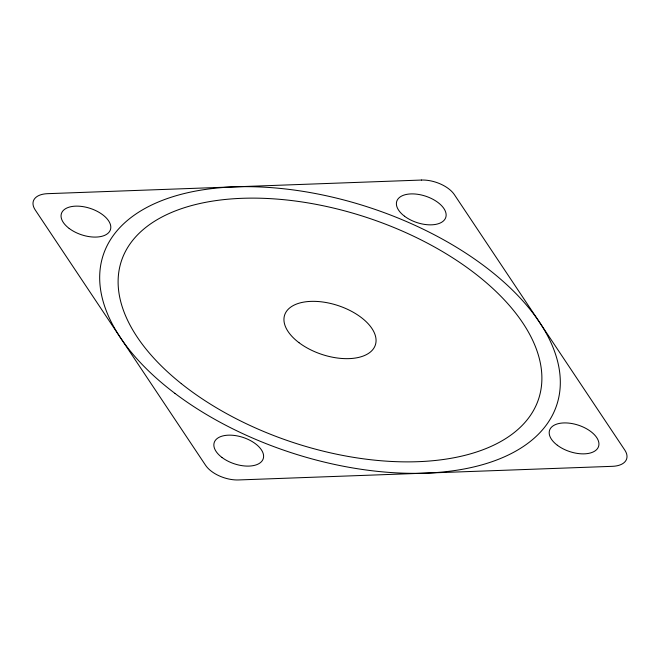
<?xml version="1.0" encoding="UTF-8"?>
<svg xmlns="http://www.w3.org/2000/svg" width="660" height="660" viewBox="0 0 660 660"><rect width="100%" height="100%" fill="white"/><g stroke="black" fill="none" stroke-linecap="round" stroke-linejoin="round"><path stroke-width="0.99" d="M421.451 180.048L47.553 193.677A25.79 13.893 18.3 0 0 35.236 209.962L205.606 465.325A25.79 13.893 18.3 0 0 238.549 479.952L612.447 466.323A25.79 13.893 18.3 0 0 624.764 450.037L454.393 194.675A25.79 13.893 18.3 0 0 421.451 180.048M221.983 457.471A25.79 13.893 18.3 0 0 263.035 459.228A25.79 13.893 18.3 0 0 231.181 435.179A25.79 13.893 18.3 0 0 221.983 457.471M557.32 445.236A25.79 13.893 18.3 0 0 598.364 447.002A25.79 13.893 18.3 0 0 566.511 422.944A25.79 13.893 18.3 0 0 557.32 445.236M404.522 216.216A25.79 13.893 18.3 0 0 445.566 217.982A25.79 13.893 18.3 0 0 413.713 193.924A25.79 13.893 18.3 0 0 404.522 216.216M69.184 228.451A25.79 13.893 18.3 0 0 110.236 230.208A25.79 13.893 18.3 0 0 78.383 206.159A25.79 13.893 18.3 0 0 69.184 228.451M174.933 393.376A238.821 128.667 18.3 0 0 555.01 409.662A238.821 128.667 18.3 0 0 260.057 186.97A238.821 128.667 18.3 0 0 174.933 393.376M181.285 383.608A219.714 118.379 18.3 0 0 535.07 407.542A219.714 118.379 18.3 0 0 273.644 198.85A219.714 118.379 18.3 0 0 181.285 383.608M298.988 342.672A47.767 25.732 18.3 0 0 375.004 345.931A47.767 25.732 18.3 0 0 316.008 301.397A47.767 25.732 18.3 0 0 298.988 342.672"/></g></svg>
